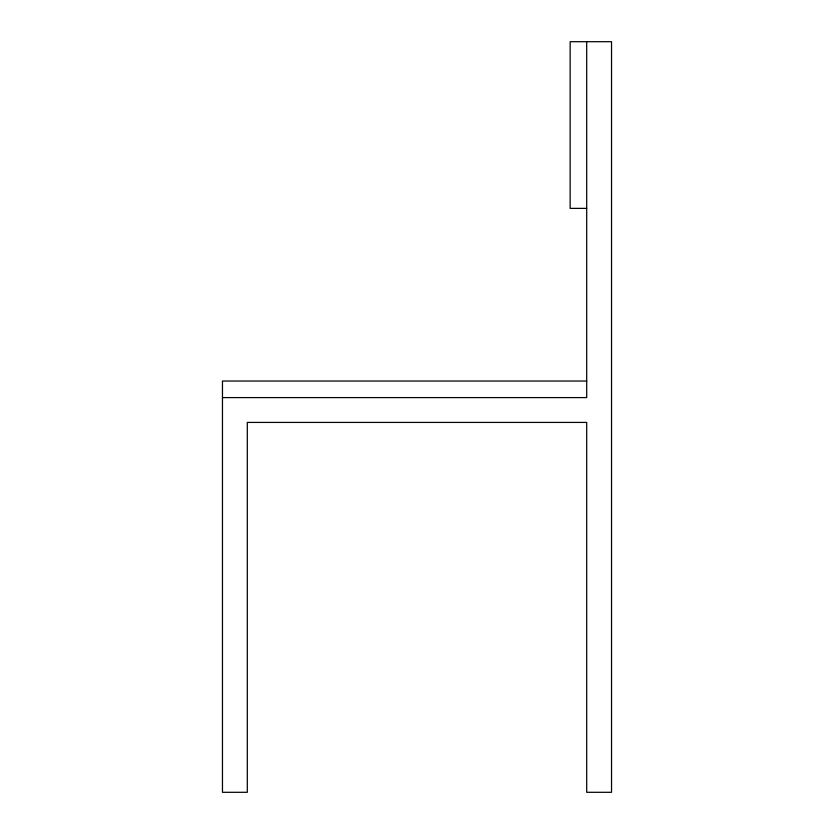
<?xml version="1.0" encoding="UTF-8"?>
<svg xmlns="http://www.w3.org/2000/svg" width="834" height="834" viewBox="0 0 834 834"><rect width="100%" height="100%" fill="white"/><g stroke="black" fill="none" stroke-linecap="round" stroke-linejoin="round"><path stroke-width="1.25" d="M586.698 208.375L570.143 208.375L570.143 41.7L611.53 41.7L611.53 792.3L586.698 792.3L586.698 422.421L247.302 422.421L247.302 792.3L222.47 792.3L222.47 381.034L586.698 381.034M222.47 397.589L586.698 397.589L586.698 41.7"/></g></svg>
